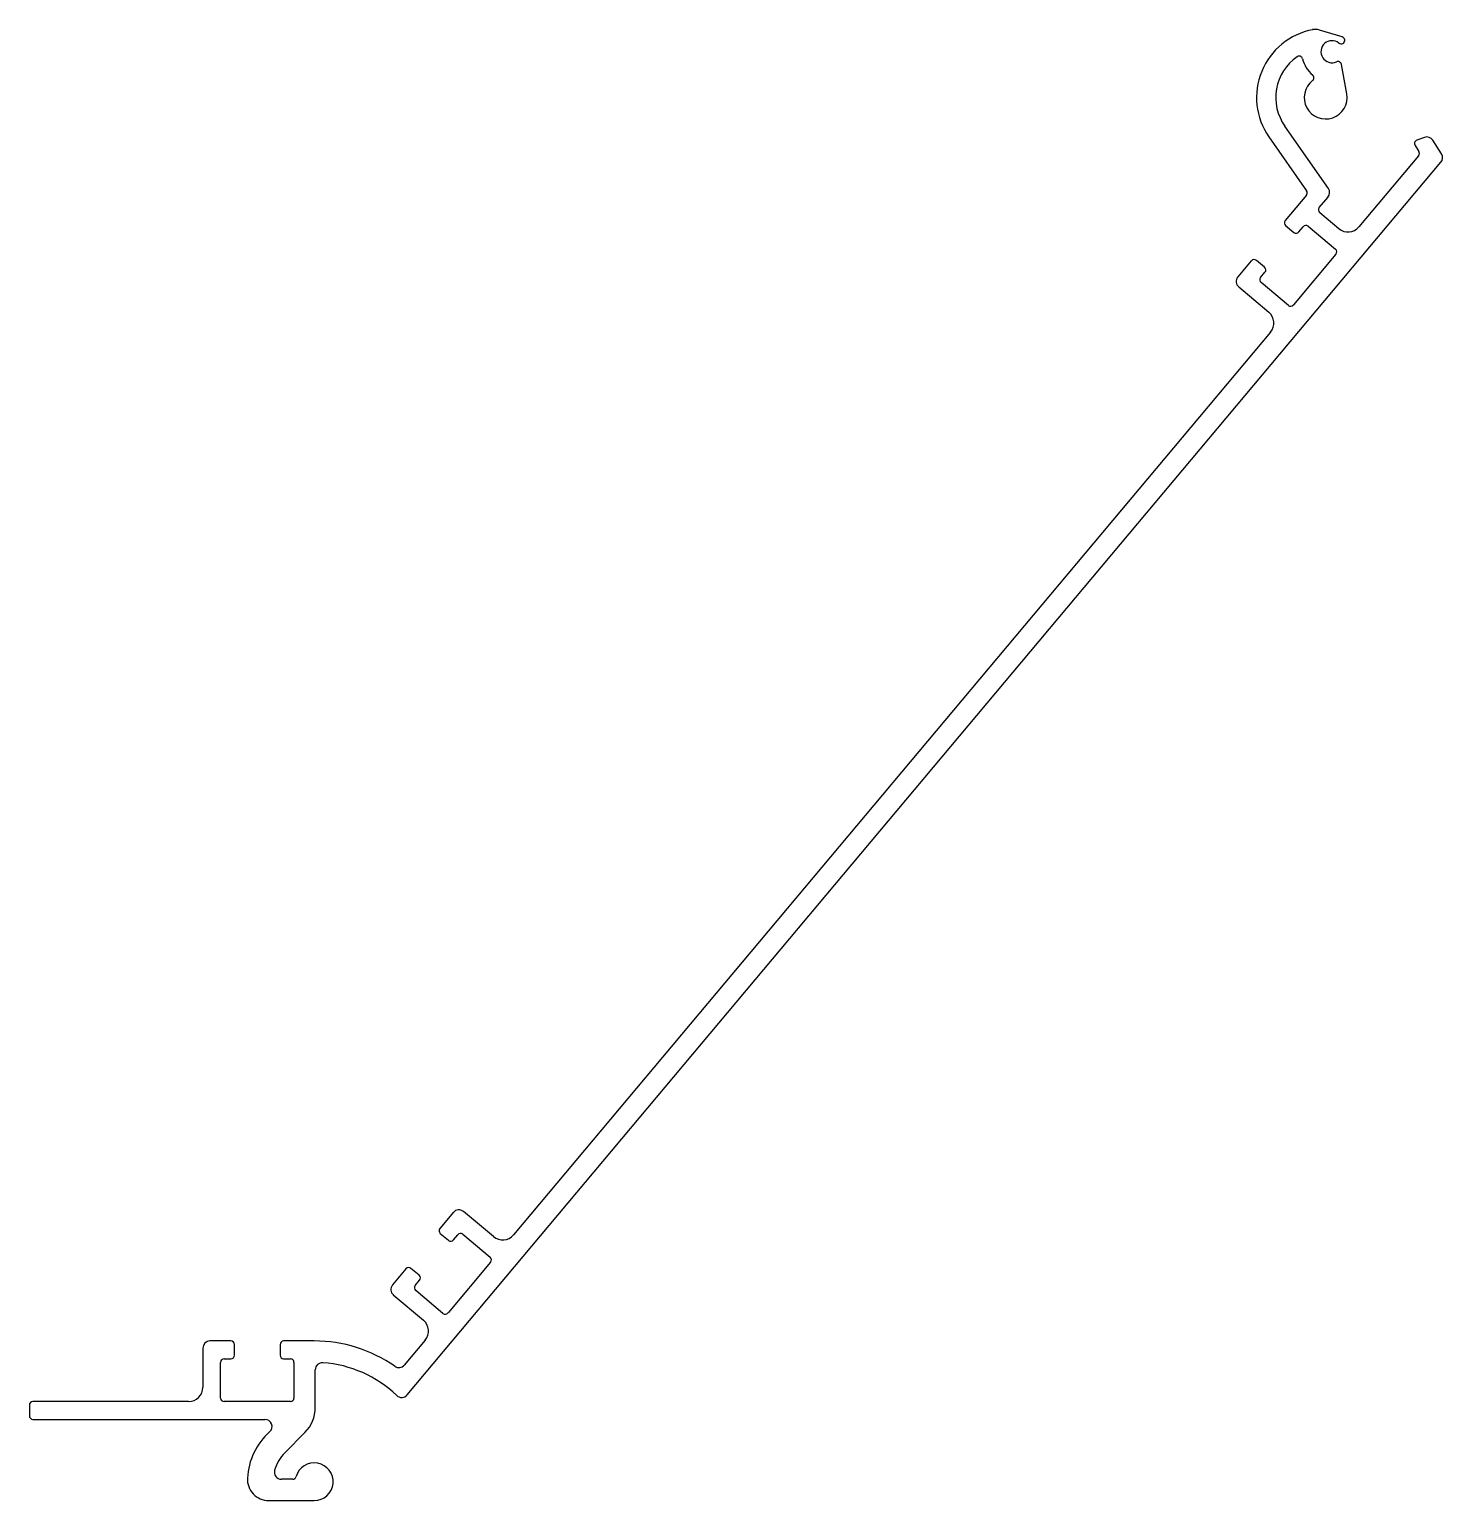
# Model space of a CAD drawing. Extents: x 2165 to 2363, y 1305 to 1511.
import ezdxf

# ---------------------------------------------------------------- set-up
doc = ezdxf.new("R2010")
doc.units = 0
doc.layers.get('0').update_dxf_attribs({"linetype": 'CONTINUOUS'})

msp = doc.modelspace()

# ---------------------------------------------------------------- linework, layer by layer
for p, q in [((2349.14, 1510.23), (2345.95, 1511.19)), ((2349.77, 1502.24), (2349.04, 1506.37)), ((2347.2, 1488.96), (2341.08, 1497.7)), ((2338.84, 1496.19), (2344.14, 1488.62)), ((2359.37, 1495), (2359.91, 1494.15)), ((2360.69, 1496.12), (2359.62, 1495.73)), ((2363.08, 1493.81), (2361.87, 1495.72)), ((2359.87, 1493.56), (2351.48, 1483.56)), ((2217.85, 1319.65), (2363, 1492.63)), ((2344.12, 1488.01), (2341.14, 1484.47)), ((2345.92, 1486.27), (2347.15, 1487.74)), ((2348.66, 1483.31), (2345.98, 1485.56)), ((2341.2, 1483.76), (2342.35, 1482.8)), ((2343.06, 1482.86), (2343.67, 1483.59)), ((2344.37, 1483.65), (2348.2, 1480.44)), ((2336.38, 1478.8), (2334.49, 1476.54)), ((2338.24, 1477.9), (2337.09, 1478.86)), ((2348.26, 1479.73), (2342.29, 1472.61)), ((2337.69, 1476.46), (2338.3, 1477.19)), ((2334.61, 1475.13), (2338.82, 1471.59)), ((2341.58, 1472.55), (2337.75, 1475.76)), ((2339.07, 1468.78), (2232.78, 1342.1)), ((2224.34, 1345.27), (2222.44, 1343.01)), ((2229.96, 1341.86), (2225.75, 1345.39)), ((2222.5, 1342.3), (2223.65, 1341.34)), ((2224.36, 1341.4), (2224.97, 1342.13)), ((2225.67, 1342.19), (2229.5, 1338.98)), ((2229.56, 1338.27), (2223.59, 1331.15)), ((2217.69, 1337.34), (2215.79, 1335.08)), ((2219.54, 1336.44), (2218.39, 1337.4)), ((2218.99, 1335), (2219.6, 1335.73)), ((2222.88, 1331.09), (2219.05, 1334.3)), ((2215.91, 1333.67), (2220.13, 1330.13)), ((2189.16, 1326.21), (2189.16, 1320.71)), ((2193.11, 1327.21), (2190.16, 1327.21)), ((2193.61, 1325.21), (2193.61, 1326.71)), ((2200.01, 1326.71), (2200.01, 1325.21)), ((2204.81, 1327.21), (2200.51, 1327.21)), ((2220.37, 1327.32), (2217.45, 1323.84)), ((2191.66, 1319.21), (2191.66, 1324.21)), ((2192.16, 1324.71), (2193.11, 1324.71)), ((2200.51, 1324.71), (2201.46, 1324.71)), ((2201.96, 1324.21), (2201.96, 1319.21)), ((2204.96, 1317.89), (2204.96, 1323.17)), ((2164.81, 1318.21), (2164.81, 1316.71)), ((2187.16, 1318.71), (2165.31, 1318.71)), ((2201.46, 1318.71), (2192.16, 1318.71)), ((2165.31, 1316.21), (2197.88, 1316.21)), ((2200.71, 1311.57), (2203.5, 1314.35)), ((2201.78, 1307.81), (2200.21, 1307.81)), ((2198.42, 1304.81), (2204.81, 1304.81))]:
    msp.add_line(p, q)
for centre, radius, start, end in [((2346.82, 1501.71), 9.7, 100.8318, 214.7247), ((2345.37, 1509.28), 2, 73.2035, 100.8318), ((2347.71, 1508.15), 1.55, 51.1555, 294.116), ((2349, 1509.75), 0.5, 231.1555, 73.2035), ((2346.82, 1501.71), 7, 124.9423, 215), ((2343.09, 1507.04), 0.5, 13.5104, 124.9423), ((2347.71, 1508.15), 4.25, 193.5104, 230.423), ((2348.55, 1506.28), 0.5, 10, 114.116), ((2346.82, 1501.71), 3, 127.4988, 10), ((2344.68, 1504.49), 0.5, 307.4988, 50.423), ((2359.79, 1495.26), 0.5, 110, 212.4), ((2361.03, 1495.18), 1, 32.4, 110), ((2359.48, 1493.88), 0.5, 320, 32.4), ((2362.24, 1493.27), 1, 320, 32.4), ((2343.73, 1488.33), 0.5, 320, 35), ((2346.38, 1488.38), 1, 320, 35), ((2346.3, 1485.95), 0.5, 140, 230), ((2341.52, 1484.15), 0.5, 140, 230), ((2342.67, 1483.18), 0.5, 230, 320), ((2344.05, 1483.27), 0.5, 50, 140), ((2349.95, 1484.85), 2, 230, 320), ((2347.88, 1480.05), 0.5, 320, 50), ((2336.77, 1478.48), 0.5, 50, 140), ((2335.25, 1475.9), 1, 140, 230), ((2338.07, 1476.14), 0.5, 140, 230), ((2337.92, 1477.51), 0.5, 320, 50), ((2341.9, 1472.93), 0.5, 230, 320), ((2337.54, 1470.06), 2, 320, 50), ((2225.11, 1344.62), 1, 50, 140), ((2222.83, 1342.69), 0.5, 140, 230), ((2225.35, 1341.81), 0.5, 50, 140), ((2231.25, 1343.39), 2, 230, 320), ((2223.97, 1341.72), 0.5, 230, 320), ((2229.18, 1338.59), 0.5, 320, 50), ((2218.07, 1337.02), 0.5, 50, 140), ((2219.22, 1336.05), 0.5, 320, 50), ((2216.56, 1334.44), 1, 140, 230), ((2219.37, 1334.68), 0.5, 140, 230), ((2218.84, 1328.6), 2, 320, 50), ((2223.2, 1331.47), 0.5, 230, 320), ((2190.16, 1326.21), 1, 90, 180), ((2193.11, 1326.71), 0.5, 0, 90), ((2200.51, 1326.71), 0.5, 90, 180), ((2204.81, 1307.46), 19.75, 55.0959, 90.0002), ((2192.16, 1324.21), 0.5, 90, 180), ((2193.11, 1325.21), 0.5, 270, 360), ((2200.51, 1325.21), 0.5, 180, 270), ((2201.46, 1324.21), 0.5, 0, 90), ((2205.96, 1323.17), 1, 85.8128, 180), ((2204.81, 1307.46), 16.75, 46.2617, 85.8128), ((2216.69, 1324.48), 1, 235.0956, 320), ((2187.16, 1320.71), 2, 270, 360), ((2217.09, 1320.29), 1, 226.2617, 320), ((2165.31, 1318.21), 0.5, 90, 180), ((2192.16, 1319.21), 0.5, 180, 270), ((2201.46, 1319.21), 0.5, 270, 0), ((2199.96, 1317.89), 5, 315, 0), ((2165.31, 1316.71), 0.5, 180, 270), ((2197.88, 1315.21), 1, 311.8249, 90), ((2204.81, 1307.46), 9.4, 131.8249, 176.8651), ((2204.81, 1307.46), 5.8, 135, 163.6652), ((2200.21, 1308.81), 1, 163.6652, 270), ((2204.81, 1307.46), 2.65, 270, 164.3452), ((2198.42, 1307.81), 3, 176.8651, 270), ((2201.78, 1308.31), 0.5, 270, 344.3452)]:
    msp.add_arc(centre, radius, start, end)

doc.saveas('drawing.dxf')
